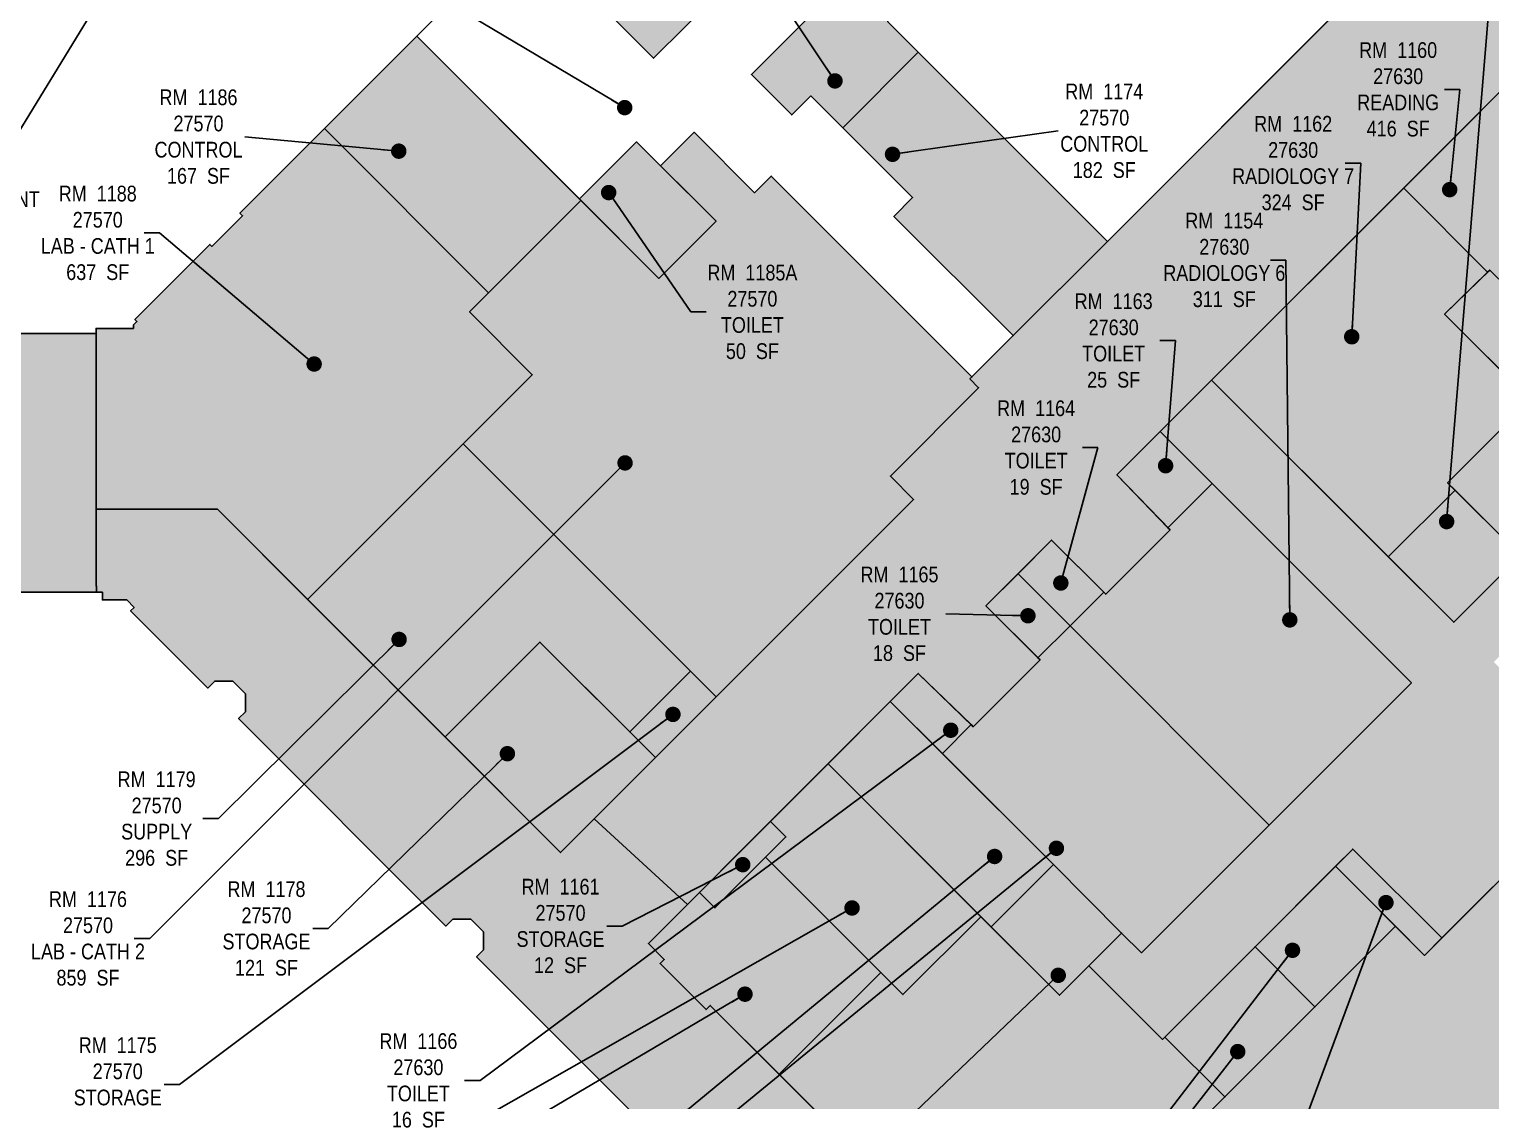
# Model space of a CAD drawing. Header units: inches. Extents: x -460 to 6059, y -234 to 4626.
# Drawn here: x 245 to 1547, y 1098 to 2053 of the extents above; entities that cross this region are included whole.
import ezdxf

# ---------------------------------------------------------------- set-up
doc = ezdxf.new("R2010")
doc.units = ezdxf.units.IN
doc.header["$LTSCALE"] = 48
doc.header["$MEASUREMENT"] = 0
for name, color, linetype in [('0-LABEL', 3, 'Continuous'), ('1-NRT', 200, 'Continuous'), ('1-NRT-PTN', 253, 'Continuous'), ('3-FCM', 190, 'Continuous'), ('3-FCM-PTN', 9, 'Continuous'), ('4-OCC', 6, 'Continuous'), ('4-OCC-PTN', 95, 'Continuous')]:
    doc.layers.add(name, color=color, linetype=linetype)
doc.styles.add('ArialN', font='ARIALN.TTF')
doc.dimstyles.new('AB-220', dxfattribs={"dimscale": 220, "dimtxt": 0.070312, "dimasz": 0.0625, "dimexe": 0.0625, "dimexo": 0.125, "dimgap": 0.1875, "dimtad": 0, "dimdec": 4, "dimrnd": 0.0625, "dimzin": 0, "dimdsep": 46, "dimlunit": 4, "dimtxsty": 'ArialN', "dimblk": 'ARCHTICK', "dimcen": 0.0625, "dimclrd": 256, "dimclre": 256, "dimclrt": 256, "dimadec": 0, "dimazin": 0, "dimtfac": 1, "dimtdec": 4, "dimtofl": 0, "dimtmove": 2, "dimatfit": 3, "dimldrblk": 'DOT', "dimfxl": 0, "dimfrac": 2, "dimtolj": 1, "dimtzin": 0, "dimlwd": -1, "dimlwe": -1, "dimarcsym": 0})

# ---------------------------------------------------------------- blocks, each defined once
blk = doc.blocks.new('_ArchTick')
at = {"const_width": 0.15}
blk.add_lwpolyline([(-0.5, -0.5), (0.5, 0.5)], dxfattribs=at)
blk = doc.blocks.new('_Dot')
at = {"lineweight": -2}
blk.add_line((-0.5, 0), (-1, 0), dxfattribs=at)
at = {"const_width": 0.5}
blk.add_lwpolyline([(-0.25, 0, 1), (0.25, 0, 1)], format="xyb", close=True, dxfattribs=at)

msp = doc.modelspace()

# ---------------------------------------------------------------- hatches: boundary and pattern name
at = {"layer": '1-NRT-PTN'}
for points in [[(1618.2, 1686.8), (1506.2, 1798.8), (1546.4, 1838.2), (1659.1, 1727.6)], [(304.5, 1551), (146.6, 1551), (35.1, 1662.5), (144.9, 1775.1), (235.1, 1775.1), (235.1, 1781.6), (304.2, 1781.6), (304.2, 1625.1), (304.2, 1556.7), (304.5, 1556.7)]]:
    msp.add_hatch(color=256, dxfattribs=at).paths.add_polyline_path(points)
at = {"layer": '3-FCM-PTN'}
h = msp.add_hatch(color=256, dxfattribs=at)
h.dxf.hatch_style = 1
h.paths.add_polyline_path([(2566.7, 1336.4), (2566.7, 1416.1), (2563.5, 1416.1), (2563.5, 1452.1), (2566.7, 1550.1), (2566.7, 1829.6), (2566.2, 1842.1), (2566.3, 1928.8), (2565.2, 1928.8), (2565.2, 1953.3), (2630, 1953.3), (2630, 1923.6), (2677.2, 1923.6), (2677.2, 1953.3), (2755.4, 1953.3), (2755.4, 1840.2), (2803.1, 1840.2), (2803.1, 1822.2), (2808.5, 1822.2), (2822.5, 1822.2), (2872.2, 1822.2), (2872.2, 1950.3), (3240.2, 1950.3), (3240.2, 1757.5), (3321.2, 1757.5), (3321.2, 2010.1), (3361.8, 2010.1), (3361.8, 2110.9), (3321, 2110.9), (3321, 2148.3), (3321.7, 2156.3), (3216.1, 2156.3), (3216.1, 2151.1), (3126.3, 2151.1), (3126.3, 2167.1), (3078.5, 2167.1), (3078.5, 2151.1), (3028.5, 2151.1), (3028.5, 2167.1), (2980.8, 2167.1), (2980.8, 2151.1), (2927, 2151.1), (2927, 2167.1), (2879.3, 2167.1), (2879.3, 2151.1), (2839, 2151.1), (2839, 2167.1), (2791.3, 2167.1), (2791.3, 2151.1), (2747, 2151.1), (2747, 2156.6), (2708.7, 2156.6), (2708.7, 2323.9), (2703.5, 2323.9), (2703.5, 2367.8), (2715.2, 2367.8), (2715.2, 2790.5), (2722, 2800.5), (2724.6, 2800.5), (2724.6, 2828), (2742.3, 2828), (2742.3, 2933.9), (2722.1, 2933.9), (2722.1, 2975), (2594.4, 2975), (2594.4, 2745.3), (2591.8, 2745.3), (2591.8, 2711), (2594.4, 2711), (2594.4, 2640.2), (2591.8, 2640.2), (2591.8, 2465.6), (2556.5, 2465.6), (2556.5, 2364.3), (2608.2, 2364.3), (2608.2, 2281.3), (2603, 2281.3), (2603, 2167.8), (2591, 2167.8), (2591, 2153.3), (2584.4, 2153.3), (2584.4, 2118.8), (2603, 2118.8), (2603, 2051.3), (2567.5, 2051.3), (2567.5, 2049.1), (2510.9, 2049), (2511, 2039.3), (2490.3, 2021.2), (2472.4, 2021.2), (2472.4, 2043.8), (2422.3, 2043.8), (2422.3, 2021.2), (2374.8, 2021.2), (2374.8, 1953.1), (2460.1, 1953.1), (2460.1, 1878.6), (2443.1, 1878.6), (2443.1, 1771.9), (2462.6, 1771.9), (2462.6, 1474.9), (2460.4, 1474.9), (2460.4, 1390.7), (2450.2, 1380.7), (2441.6, 1372.2), (2432.6, 1363.4), (2356.5, 1439.9), (2356.9, 1440.4), (2353.1, 1444.3), (2234.8, 1562), (2230.8, 1558), (2211.8, 1577), (2211.7, 1576.9), (2018.2, 1770.1), (1948.9, 1700.8), (1982.7, 1666.6), (2069.3, 1580.6), (2153.9, 1495.8), (2155.3, 1494.4), (2216.2, 1433.4), (2249.9, 1399.8), (2265.9, 1383.8), (2299.9, 1349.8), (2376.6, 1273.1), (2329.2, 1225.7), (2330.3, 1224.7), (2218.1, 1112.5), (2210.6, 1105), (2089.2, 983.6), (1962.8, 857.2), (1873.6, 768), (1813.3, 707.8), (1777, 671.5), (1759.7, 654.2), (1756, 650.5), (1688.5, 582.9), (1570.1, 464.5), (851.6, 1182.9), (847.9, 1179.2), (806.9, 1220.2), (810.6, 1223.9), (796.5, 1238), (831.3, 1272.9), (748.3, 1349.2), (718.2, 1319.1), (412.3, 1625.1), (304.2, 1625.1), (304.2, 1556.7), (304.5, 1556.7), (304.5, 1551), (309.9, 1551), (309.9, 1544.2), (331.5, 1544.2), (338.1, 1537.6), (335, 1534.5), (403.9, 1465.7), (410, 1471.9), (426, 1471.9), (437.4, 1460.6), (437.4, 1444.6), (431.2, 1438.4), (616, 1253.6), (622.2, 1259.7), (638.2, 1259.7), (649.5, 1248.4), (649.5, 1232.4), (643.3, 1226.2), (828.1, 1041.4), (834.3, 1047.6), (850.3, 1047.6), (861.6, 1036.3), (861.6, 1020.3), (855.4, 1014.1), (1040.2, 829.3), (1046.4, 835.5), (1062.4, 835.5), (1073.7, 824.2), (1073.7, 808.2), (1067.6, 802), (1252.4, 617.2), (1258.6, 623.3), (1274.6, 623.3), (1285.9, 612), (1285.9, 596), (1279.7, 589.8), (1464.4, 405.1), (1470.6, 411.2), (1486.6, 411.2), (1497.9, 399.9), (1497.9, 383.9), (1491.8, 377.8), (1547.8, 321.7), (1550.9, 324.8), (1559.4, 316.2), (1569.6, 326.4), (1618.6, 375.8), (1616.1, 378.2), (1654, 416.1), (1661.6, 423.7), (2233.1, 995.8), (2233.1, 995.8), (2305.2, 1067.9), (2305.3, 1067.8), (2313.7, 1076.4), (2436.5, 1199.2), (2466.8, 1168.8), (2466.8, 992.8), (2540.3, 992.8), (2540.3, 1049.9), (2540.3, 1049.9), (2540.3, 1189.1), (2540.3, 1205.5), (2529.4, 1205.5), (2490.9, 1244.1), (2551.4, 1304.5), (2566.7, 1304.5)])
h = msp.add_hatch(color=256, dxfattribs=at)
h.dxf.hatch_style = 1
h.paths.add_polyline_path([(1525, 2125.6), (1490.8, 2091.4), (1477.5, 2104.6), (1460.2, 2087.3), (1444.7, 2102.8), (1437.2, 2095.3), (1286.7, 1944.7), (1203.8, 1861.8), (1121.7, 1779.7), (1083.1, 1741.1), (1090.8, 1733.3), (1012.2, 1654.6), (1032.9, 1633.8), (748.3, 1349.2), (831.3, 1272.9), (890.3, 1331.9), (1002, 1443.5), (1008.2, 1449.7), (1037.1, 1478.7), (1086.1, 1431.2), (1145.6, 1490.7), (1097.4, 1538.9), (1155.9, 1597.5), (1204.1, 1549.3), (1261.5, 1606.6), (1214.1, 1655.6), (1252.7, 1694.3), (1263.6, 1705.2), (1604.1, 2045.6), (1948.9, 1700.8), (2018.2, 1770.1), (1902.7, 1886.1), (1902.7, 2072.1), (1892.8, 2072.1), (1881.5, 2083.4), (1881.3, 2099.3), (1884.1, 2102.1), (1829.3, 2156.1), (1815.5, 2142.3), (1746, 2072.9), (1712, 2106.8), (1700.2, 2095), (1674.8, 2120.4), (1710.8, 2156.5), (1648.3, 2218.7), (1627, 2197.5), (1627.7, 2196.7), (1613.3, 2182.3), (1516.6, 2278.9), (1487.5, 2308.2), (1450, 2345.8), (1368.2, 2427.3), (1407, 2466.1), (1343.7, 2529.4), (1320.5, 2506.2), (1294.8, 2531.8), (1279.7, 2516.7), (1170.1, 2626.4), (1165.9, 2622.2), (1152.5, 2635.6), (1150, 2633.1), (1116.6, 2666.5), (1095.6, 2645.5), (1089.8, 2651.3), (1091.9, 2653.5), (1022.2, 2723.2), (961, 2662.1), (965.4, 2657.7), (953.3, 2645.7), (1039, 2559.9), (1074.1, 2524.9), (1071.8, 2522.6), (1080.3, 2514.1), (1098.5, 2532.3), (1108.3, 2532.3), (1131.2, 2509.4), (1126.9, 2505.2), (1130.5, 2501.6), (1139.7, 2510.8), (1192, 2458.5)])
at = {"layer": '4-OCC-PTN'}
for color, points in [(40, [(792, 2248.3), (924.7, 2115.5), (875.3, 2066.5), (858.2, 2083.8), (801, 2026.9), (685.8, 2142.1)]), (40, [(1037.1, 2032.2), (969.8, 1964.9), (941.3, 1993.3), (924.3, 1976.4), (888.3, 2012.4), (975.6, 2099.7), (1012.7, 2062.6), (1009.7, 2059.6)]), (40, [(590.1, 2046.5), (736.4, 1900.2), (654.1, 1817.9), (507.9, 1964.2)]), (150, [(1544.5, 1836.3), (1469.7, 1911.2), (1604.1, 2045.6), (1838.8, 1810.8), (1791.5, 1763.5), (1739.4, 1749.1), (1686.7, 1696.3), (1657.2, 1725.7), (1659.1, 1727.6), (1546.4, 1838.2)]), (40, [(1037.1, 2032.2), (1205.6, 1863.7), (1121.7, 1779.7), (1015.4, 1886), (1032, 1902.7), (969.8, 1964.9)]), (40, [(304.2, 1625.1), (304.2, 1786.1), (337.5, 1786.1), (337.5, 1789.2), (340.6, 1792.4), (338.9, 1794.1), (405.7, 1861), (407.5, 1859.2), (434.8, 1886.5), (432.5, 1888.8), (507.9, 1964.2), (654.1, 1817.9), (637.1, 1800.8), (693, 1744.9), (492.7, 1544.6), (412.3, 1625.1)]), (40, [(856.9, 1457.8), (631.4, 1683.3), (693, 1744.9), (637.1, 1800.8), (736.4, 1900.2), (805.9, 1830.7), (856.8, 1881.6), (807.3, 1931.1), (837.2, 1961), (891.1, 1907.1), (906, 1921.9), (1084.9, 1743), (1083.1, 1741.1), (1090.8, 1733.3), (1012.2, 1654.6), (1032.9, 1633.8)]), (40, [(735.1, 1901.5), (786, 1952.4), (856.8, 1881.6), (805.9, 1830.7)]), (150, [(1298.5, 1740.1), (1469.7, 1911.2), (1544.5, 1836.3), (1506.2, 1798.8), (1582.6, 1722.4), (1508.8, 1648.6), (1515.6, 1641.9), (1456, 1582.6)]), (150, [(1189.1, 1218.2), (1254.7, 1152.6), (1348.5, 1246.4), (1424.3, 1322.2), (1503.8, 1243), (1595.1, 1334.3), (1736, 1193.4), (1737.8, 1195.2), (1782.1, 1150.9), (1837.7, 1206.5), (1956.5, 1087.8), (2101.5, 1232.7), (2259.3, 1390.5), (2214, 1435.6), (2028.9, 1250.5), (2029.4, 1250.1), (1961.1, 1181.9), (1905.8, 1237.2), (1846.6, 1296.4), (1792.5, 1242.3), (1688.2, 1346.6), (1690.2, 1348.6), (1550, 1488.8), (1723.1, 1661.9), (1774.9, 1713.6), (1791.5, 1763.5), (1739.4, 1749.1), (1686.7, 1696.3), (1657.2, 1725.7), (1620.4, 1689), (1649.8, 1659.8), (1601.3, 1611.4), (1514.3, 1524.3), (1458.4, 1580.2), (1298.5, 1740.1), (1252.7, 1694.3), (1299.1, 1647.9), (1476.6, 1470.4), (1349.9, 1343.6), (1236, 1229.8), (1218.3, 1247.4)]), (150, [(1508.8, 1648.6), (1573.7, 1583.7), (1649.8, 1659.8), (1620.4, 1689), (1618.2, 1686.7), (1582.6, 1722.4)]), (150, [(1259.6, 1608.5), (1214.1, 1655.6), (1252.7, 1694.3), (1299.1, 1647.9)]), (40, [(492.7, 1544.6), (631.4, 1683.3), (834, 1480.7), (779.9, 1426.6), (699.8, 1506.7), (615.3, 1422.1)]), (150, [(1349.9, 1343.6), (1172.3, 1521.2), (1202.3, 1551.1), (1204.1, 1549.3), (1261.5, 1606.6), (1259.6, 1608.5), (1299.1, 1647.9), (1476.6, 1470.4)]), (150, [(1515.6, 1641.9), (1456, 1582.6), (1514.3, 1524.3), (1573.7, 1583.7), (1515.6, 1641.9)]), (150, [(1172.3, 1521.2), (1126, 1567.5), (1155.9, 1597.5), (1202.3, 1551.1)]), (150, [(1143.7, 1492.6), (1097.4, 1538.9), (1126, 1567.5), (1172.3, 1521.2)]), (150, [(1236, 1229.8), (1218.3, 1247.4), (1157.5, 1308.3), (1058.5, 1407.4), (1084.2, 1433.1), (1086.1, 1431.2), (1145.6, 1490.7), (1143.7, 1492.6), (1172.3, 1521.2), (1349.9, 1343.6)]), (40, [(615.3, 1422.1), (699.8, 1506.7), (802.8, 1403.7), (718.2, 1319.1)]), (40, [(779.9, 1426.6), (834, 1480.7), (856.9, 1457.8), (802.8, 1403.7)]), (150, [(1012.1, 1453.6), (1037.1, 1478.7), (1084.2, 1433.1), (1058.5, 1407.4)]), (40, [(1157.5, 1308.3), (1102, 1252.8), (956.6, 1398.2), (1012.1, 1453.6), (1061.1, 1404.7)]), (40, [(984.1, 1231.8), (901, 1315), (919, 1333), (905.3, 1346.9), (956.6, 1398.2), (1092.9, 1261.9), (1023.4, 1192.5)]), (40, [(842, 1283.6), (905.3, 1346.9), (919.1, 1333.1), (855.8, 1269.7)]), (150, [(1677.3, 1134.7), (1736, 1193.4), (1595.1, 1334.3), (1488.3, 1227.5), (1462.4, 1253.4), (1281.9, 1072.9), (1436.8, 918), (1474.3, 955.5), (1488, 941.7), (1679.2, 1132.9)]), (150, [(1408.9, 1306.9), (1424.3, 1322.2), (1503.8, 1243), (1488.3, 1227.5)]), (40, [(901, 1315), (1003.7, 1212.2), (913, 1121.5), (851.6, 1182.9), (847.9, 1179.2), (806.9, 1220.2), (810.6, 1223.9), (796.5, 1238), (842, 1283.6), (855.8, 1269.7)]), (40, [(1162.8, 1192), (1102, 1252.8), (1157.5, 1308.3), (1218.3, 1247.4)]), (150, [(1390.6, 1181.6), (1337.2, 1235.1), (1408.9, 1306.9), (1462.4, 1253.4)]), (150, [(1256.8, 1154.7), (1254.7, 1152.6), (1189.1, 1218.2), (1162.8, 1192), (1092.9, 1261.9), (1023.4, 1192.5), (1003.7, 1212.1), (913, 1121.5), (1142.3, 892.2), (1302.5, 1052.3), (1281.9, 1072.9), (1310.3, 1101.3), (1256.8, 1154.7)]), (150, [(1256.8, 1154.7), (1337.2, 1235.1), (1390.6, 1181.6), (1310.3, 1101.3)])]:
    msp.add_hatch(color=color, dxfattribs=at).paths.add_polyline_path(points)

# ---------------------------------------------------------------- linework, layer by layer
at = {"layer": '1-NRT'}
for points in [[(1618.2, 1686.8), (1618.2, 1686.8), (1618.2, 1686.8), (1506.2, 1798.8), (1546.4, 1838.2), (1659.1, 1727.6)], [(304.5, 1551), (146.6, 1551), (35.1, 1662.5), (144.9, 1775.1), (235.1, 1775.1), (235.1, 1781.6), (304.2, 1781.6), (304.2, 1625.1), (304.2, 1556.7), (304.5, 1556.7), (304.5, 1556.7), (304.5, 1551)]]:
    msp.add_lwpolyline(points, close=True, dxfattribs=at)
at = {"layer": '3-FCM'}
msp.add_lwpolyline([(1437.2, 2095.3), (1286.7, 1944.7), (1286.7, 1944.7), (1203.8, 1861.8), (1203.8, 1861.8), (1121.7, 1779.7), (1121.7, 1779.7), (1121.7, 1779.7), (1083.1, 1741.1), (1090.8, 1733.3), (1090.8, 1733.3), (1012.2, 1654.6), (1032.9, 1633.8), (748.3, 1349.2), (831.3, 1272.9), (890.3, 1331.9), (1002, 1443.5), (1008.2, 1449.7), (1037.1, 1478.7), (1086.1, 1431.2), (1145.6, 1490.7), (1097.4, 1538.9), (1155.9, 1597.5), (1204.1, 1549.3), (1261.5, 1606.6), (1214.1, 1655.6), (1252.7, 1694.3), (1263.6, 1705.2), (1604.1, 2045.6)], dxfattribs=at)
at = {"layer": '4-OCC'}
for points in [[(792, 2248.3), (924.7, 2115.5), (875.3, 2066.5), (858.2, 2083.8), (801, 2026.9), (685.8, 2142.1)], [(1037.1, 2032.2), (969.8, 1964.9), (941.3, 1993.3), (924.3, 1976.4), (888.3, 2012.4), (975.6, 2099.7), (1012.7, 2062.6), (1009.7, 2059.6)], [(590.1, 2046.5), (736.4, 1900.2), (736.4, 1900.2), (654.1, 1817.9), (507.9, 1964.2)], [(1544.5, 1836.3), (1469.7, 1911.2), (1469.7, 1911.2), (1604.1, 2045.6), (1838.8, 1810.8), (1791.5, 1763.5), (1739.4, 1749.1), (1686.7, 1696.3), (1657.2, 1725.7), (1659.1, 1727.6), (1546.4, 1838.2)], [(1037.1, 2032.2), (1205.6, 1863.7), (1121.7, 1779.7), (1121.7, 1779.7), (1015.4, 1886), (1032, 1902.7), (969.8, 1964.9)], [(304.2, 1625.1), (304.2, 1786.1), (337.5, 1786.1), (337.5, 1789.2), (340.6, 1792.4), (338.9, 1794.1), (405.7, 1861), (407.5, 1859.2), (434.8, 1886.5), (432.5, 1888.8), (507.9, 1964.2), (507.9, 1964.2), (507.9, 1964.2), (654.1, 1817.9), (637.1, 1800.8), (693, 1744.9), (492.7, 1544.6), (412.3, 1625.1)], [(856.9, 1457.8), (631.4, 1683.3), (693, 1744.9), (637.1, 1800.8), (736.4, 1900.2), (805.9, 1830.7), (856.8, 1881.6), (807.3, 1931.1), (837.2, 1961), (891.1, 1907.1), (906, 1921.9), (1084.9, 1743), (1083.1, 1741.1), (1090.8, 1733.3), (1012.2, 1654.6), (1032.9, 1633.8)], [(735.1, 1901.5), (786, 1952.4), (856.8, 1881.6), (805.9, 1830.7)], [(1298.5, 1740.1), (1469.7, 1911.2), (1544.5, 1836.3), (1506.2, 1798.8), (1582.6, 1722.4), (1508.8, 1648.6), (1515.6, 1641.9), (1456, 1582.6)], [(1508.8, 1648.6), (1573.7, 1583.7), (1649.8, 1659.8), (1620.4, 1689), (1618.2, 1686.7), (1582.6, 1722.4), (1508.8, 1648.6)], [(1259.6, 1608.5), (1214.1, 1655.6), (1252.7, 1694.3), (1299.1, 1647.9)], [(492.7, 1544.6), (631.4, 1683.3), (834, 1480.7), (779.9, 1426.6), (699.8, 1506.7), (615.3, 1422.1)], [(1349.9, 1343.6), (1172.3, 1521.2), (1202.3, 1551.1), (1204.1, 1549.3), (1261.5, 1606.6), (1259.6, 1608.5), (1299.1, 1647.9), (1476.6, 1470.4)], [(1515.6, 1641.9), (1456, 1582.6), (1514.3, 1524.3), (1573.7, 1583.7), (1515.6, 1641.9), (1515.6, 1641.9), (1515.6, 1641.9)], [(1172.3, 1521.2), (1126, 1567.5), (1155.9, 1597.5), (1202.3, 1551.1)], [(1143.7, 1492.6), (1097.4, 1538.9), (1126, 1567.5), (1172.3, 1521.2)], [(1236, 1229.8), (1218.3, 1247.4), (1157.5, 1308.3), (1058.5, 1407.4), (1084.2, 1433.1), (1086.1, 1431.2), (1145.6, 1490.7), (1143.7, 1492.6), (1172.3, 1521.2), (1349.9, 1343.6)], [(615.3, 1422.1), (699.8, 1506.7), (802.8, 1403.7), (718.2, 1319.1)], [(779.9, 1426.6), (834, 1480.7), (856.9, 1457.8), (802.8, 1403.7)], [(1012.1, 1453.6), (1037.1, 1478.7), (1084.2, 1433.1), (1058.5, 1407.4)], [(1157.5, 1308.3), (1102, 1252.8), (956.6, 1398.2), (1012.1, 1453.6), (1061.1, 1404.7), (1061.1, 1404.7)], [(984.1, 1231.8), (901, 1315), (919, 1333), (905.3, 1346.9), (956.6, 1398.2), (1092.9, 1261.9), (1023.4, 1192.5)], [(842, 1283.6), (905.3, 1346.9), (919.1, 1333.1), (855.8, 1269.7)], [(1677.3, 1134.7), (1736, 1193.4), (1595.1, 1334.3), (1488.3, 1227.5), (1462.4, 1253.4), (1281.9, 1072.9), (1436.8, 918), (1474.3, 955.5), (1488, 941.7), (1679.2, 1132.9), (1677.3, 1134.7)], [(1408.9, 1306.9), (1424.3, 1322.2), (1503.8, 1243), (1488.3, 1227.5)], [(901, 1315), (1003.7, 1212.2), (913, 1121.5), (851.6, 1182.9), (847.9, 1179.2), (806.9, 1220.2), (810.6, 1223.9), (796.5, 1238), (842, 1283.6), (855.8, 1269.7)], [(1162.8, 1192), (1102, 1252.8), (1157.5, 1308.3), (1218.3, 1247.4)], [(1390.6, 1181.6), (1337.2, 1235.1), (1408.9, 1306.9), (1462.4, 1253.4)], [(1256.8, 1154.7), (1254.7, 1152.6), (1189.1, 1218.2), (1162.8, 1192), (1092.9, 1261.9), (1023.4, 1192.5), (1003.7, 1212.1), (913, 1121.5), (1142.3, 892.2), (1302.5, 1052.3), (1302.5, 1052.3), (1302.5, 1052.3), (1281.9, 1072.9), (1310.3, 1101.3), (1256.8, 1154.7)], [(1256.8, 1154.7), (1337.2, 1235.1), (1390.6, 1181.6), (1310.3, 1101.3)]]:
    msp.add_lwpolyline(points, close=True, dxfattribs=at)
for points in [[(1012.7, 2062.6), (1036.7, 2086.7), (1059.4, 2064.1), (1067.8, 2072.5), (1071.4, 2069), (1238.8, 2236.5), (1408.6, 2066.7), (1205.6, 1863.7), (1009.7, 2059.6), (1012.7, 2062.6)], [(685.8, 2142.1), (801, 2026.9), (858.2, 2083.8)], [(958, 2082.2), (888.3, 2012.4), (924.3, 1976.4), (941.3, 1993.3), (1032, 1902.7), (1015.4, 1886), (1121.7, 1779.7), (1084.9, 1743), (906, 1921.9), (891.1, 1907.1), (837.2, 1961), (807.3, 1931.1), (786, 1952.4), (735.1, 1901.5), (735.1, 1901.5), (590.1, 2046.5), (617.2, 2073.5)], [(1601.3, 1611.4), (1514.3, 1524.3), (1458.4, 1580.2), (1298.5, 1740.1), (1252.7, 1694.3), (1299.1, 1647.9), (1299.1, 1647.9), (1476.6, 1470.4), (1349.9, 1343.6), (1236, 1229.8), (1218.3, 1247.4), (1189.1, 1218.2), (1254.7, 1152.6), (1348.5, 1246.4), (1424.3, 1322.2), (1424.3, 1322.2), (1503.8, 1243), (1595.1, 1334.3)], [(828.1, 1041.4), (643.3, 1226.2), (649.5, 1232.4), (649.5, 1248.4), (638.2, 1259.7), (622.2, 1259.7), (616, 1253.6), (431.2, 1438.4), (437.4, 1444.6), (437.4, 1460.6), (426, 1471.9), (410, 1471.9), (403.9, 1465.7), (335, 1534.5), (338.1, 1537.6), (331.5, 1544.2), (309.9, 1544.2), (309.9, 1551), (304.5, 1551), (304.5, 1551), (304.5, 1556.7), (304.2, 1556.7), (304.2, 1625.1), (412.3, 1625.1), (718.2, 1319.1), (748.3, 1349.2), (831.3, 1272.9), (796.5, 1238), (810.6, 1223.9), (806.9, 1220.2), (847.9, 1179.2), (851.6, 1182.9), (1570.1, 464.5)]]:
    msp.add_lwpolyline(points, dxfattribs=at)

# ---------------------------------------------------------------- texts
at = {"layer": '0-LABEL', "char_height": 14, "attachment_point": 5, "style": 'ArialN'}
for s, insert in [('RM  1160\\P27630\\PREADING\\P416  SF', (1464.8, 1999.1)), ('RM  1186\\P27570\\PCONTROL\\P167  SF', (395.5, 1957)), ('RM  1174\\P27570\\PCONTROL\\P182  SF', (1202.8, 1962.2)), ('RM  1162\\P27630\\PRADIOLOGY 7\\P324  SF', (1371.2, 1933.4)), ('RM  1759\\P28560\\PSHARED BED PLACEMENT\\P167  SF', (150.7, 1912.9)), ('RM  1188\\P27570\\PLAB - CATH 1\\P637  SF', (305.7, 1871.2)), ('RM  1154\\P27630\\PRADIOLOGY 6\\P311  SF', (1309.8, 1847.1)), ('RM  1185A\\P27570\\PTOILET\\P50  SF', (889.2, 1800.8)), ('RM  1163\\P27630\\PTOILET\\P25  SF', (1211.2, 1775.3)), ('RM  1164\\P27630\\PTOILET\\P19  SF', (1142.1, 1679.9)), ('RM  1165\\P27630\\PTOILET\\P18  SF', (1020.3, 1531.8)), ('RM  1179\\P27570\\PSUPPLY\\P296  SF', (358.2, 1349.3)), ('RM  1178\\P27570\\PSTORAGE\\P121  SF', (456.1, 1251.4)), ('RM  1161\\P27570\\PSTORAGE\\P12  SF', (718.2, 1253.6)), ('RM  1176\\P27570\\PLAB - CATH 2\\P859  SF', (297, 1242.5)), ('RM  1175\\P27570\\PSTORAGE\\P17  SF', (323.5, 1112.4)), ('RM  1166\\P27630\\PTOILET\\P16  SF', (591.5, 1116))]:
    msp.add_mtext(s, dxfattribs=dict(at, insert=insert))

# ---------------------------------------------------------------- leaders
at = {"layer": '0-LABEL', "annotation_type": 0, "has_hookline": 1}
for points, hookline_direction, text_width in [([(440.2, 2296.9), (205.7, 1912.9), (192, 1912.9)], 1, 205.7), ([(962.8, 2006.7), (775.4, 2287.3), (761.7, 2287.3)], 1, 79), ([(292.3, 2207.4), (19.4, 1950.5), (5.7, 1950.5)], 1, 185.5), ([(775.4, 1982.9), (577, 2101.1), (563.3, 2101.1)], 1, 102.8), ([(1508, 1614), (1548.7, 2107.7), (1562.4, 2107.7)], 0, 91.4), ([(1510.7, 1909.8), (1519.8, 1999.1), (1506, 1999.1)], 1, 70.8), ([(574, 1944.1), (436.8, 1957)], 1, 77), ([(1014.1, 1941.3), (1161.6, 1962.2)], 0, 77), ([(1423.4, 1778.7), (1431.4, 1933.4), (1417.6, 1933.4)], 1, 106.7), ([(761.1, 1907.2), (834.2, 1800.8), (848, 1800.8)], 0, 79), ([(498.6, 1754.4), (360.7, 1871.2), (347, 1871.2)], 1, 97.5), ([(1368.2, 1526.4), (1364.8, 1847.1), (1351, 1847.1)], 1, 106.7), ([(1257.5, 1663.8), (1266.2, 1775.3), (1252.4, 1775.3)], 1, 67.5), ([(131, 1666.3), (131, 1335), (144.8, 1335)], 0, 101.5), ([(775.7, 1666.3), (352, 1242.5), (338.2, 1242.5)], 1, 99.6), ([(1164.1, 1559.3), (1197.1, 1679.9), (1183.4, 1679.9)], 1, 67.5), ([(1134.8, 1530.1), (1061.5, 1531.8)], 1, 67.6), ([(574.3, 1509), (413.2, 1349.3), (399.5, 1349.3)], 1, 67.6), ([(818.4, 1442.2), (378.5, 1112.4), (364.8, 1112.4)], 1, 76.8), ([(1066, 1428.1), (646.5, 1116), (632.7, 1116)], 1, 67.5), ([(670.8, 1407.2), (511.1, 1251.4), (497.3, 1251.4)], 1, 76.8), ([(1160.2, 1322.9), (614.5, 876.5), (600.7, 876.5)], 1, 106.8), ([(1105.1, 1315.6), (712.1, 991.6), (698.3, 991.6)], 1, 76.8), ([(880.6, 1308.3), (773.2, 1253.6), (759.5, 1253.6)], 1, 76.8), ([(1453.9, 1274.5), (1150, 458.3), (1136.3, 458.3)], 1, 95.9), ([(978, 1269.7), (573.3, 1039.7), (559.5, 1039.7)], 1, 79), ([(1370.6, 1232), (992.9, 740.7), (979.2, 740.7)], 1, 91.4), ([(1161.8, 1209.7), (849.9, 912.6), (836.2, 912.6)], 1, 79), ([(882.6, 1192.9), (429.3, 925.9), (415.6, 925.9)], 1, 67.6), ([(1321.8, 1141.7), (926.2, 636.9), (912.4, 636.9)], 1, 91.4), ([(1730.6, 1141.9), (1499.2, -51.9), (1485.4, -51.9)], 1, 101.4)]:
    msp.add_leader(points, dimstyle='AB-220', dxfattribs=dict(at, hookline_direction=hookline_direction, text_width=text_width))

doc.saveas('drawing.dxf')
